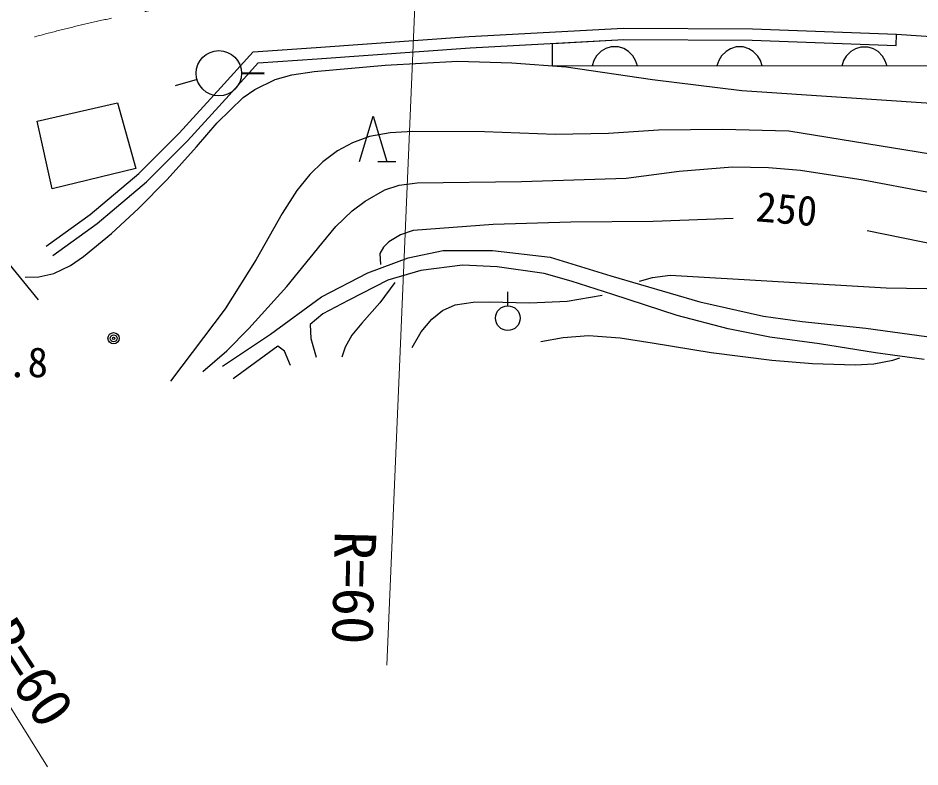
# Model space of a CAD drawing. Units: millimetres, scale not verified. Extents: x 40000 to 680000, y 20000 to 380000.
# Drawn here: x 106764 to 146547, y 269454 to 302476 of the extents above; entities that cross this region are included whole.
import ezdxf
from ezdxf.enums import TextEntityAlignment as Align

# ---------------------------------------------------------------- set-up
doc = ezdxf.new("R2010")
doc.units = ezdxf.units.MM
doc.header["$LTSCALE"] = 1000
doc.linetypes.add('CHAIN', pattern=[18.5, 12, -1.5, 3.5, -1.5])
for name, color, linetype, lineweight in [('S-BGD', 7, 'Continuous', 25), ('S-BMK', 2, 'CHAIN', 13), ('S-STR-HTXT', 7, 'Continuous', 13)]:
    doc.layers.add(name, color=color, linetype=linetype, lineweight=lineweight)
doc.styles.add('ＭＳ ゴシック', font='')
doc.styles.get('ＭＳ ゴシック').set_extended_font_data('MS Gothic')

msp = doc.modelspace()

# ---------------------------------------------------------------- linework, layer by layer
at = {"layer": 'S-BGD'}
for p, q in [((126669, 301664), (133468, 302026)), ((133468, 302026), (139156, 302000)), ((139156, 302000), (145517, 301768)), ((119920, 301174), (126669, 301664)), ((145499, 301269), (145517, 301768)), ((145517, 301768), (152281, 301277)), ((117128, 300993), (119920, 301174)), ((119956, 300675), (126700, 301166)), ((126700, 301166), (133480, 301527)), ((130332, 300373), (130333, 301359)), ((130333, 301359), (133480, 301527)), ((132926, 301209), (132686, 301129)), ((133246, 301208), (132926, 301209)), ((133486, 301128), (133246, 301208)), ((133480, 301527), (139145, 301501)), ((133480, 301527), (139145, 301501)), ((138433, 301202), (138193, 301123)), ((138753, 301202), (138433, 301202)), ((138993, 301122), (138753, 301202)), ((139145, 301501), (145499, 301269)), ((139145, 301501), (145499, 301269)), ((143940, 301196), (143700, 301116)), ((144260, 301196), (143940, 301196)), ((144499, 301115), (144260, 301196)), ((115706, 299417), (117128, 300993)), ((132286, 300810), (132166, 300610)), ((132486, 301010), (132286, 300810)), ((132686, 301129), (132486, 301010)), ((133686, 301008), (133486, 301128)), ((133886, 300808), (133686, 301008)), ((134005, 300608), (133886, 300808)), ((137793, 300804), (137673, 300604)), ((137993, 301003), (137793, 300804)), ((138193, 301123), (137993, 301003)), ((139193, 301002), (138993, 301122)), ((139392, 300802), (139193, 301002)), ((139512, 300602), (139392, 300802)), ((143299, 300797), (143179, 300598)), ((143500, 300997), (143299, 300797)), ((143700, 301116), (143500, 300997)), ((144699, 300995), (144499, 301115)), ((144899, 300795), (144699, 300995)), ((145019, 300595), (144899, 300795)), ((116077, 299083), (117363, 300508)), ((117363, 300508), (119956, 300675)), ((152358, 300347), (130332, 300373)), ((132166, 300610), (132086, 300371)), ((134085, 300368), (134005, 300608)), ((137673, 300604), (137592, 300364)), ((139592, 300362), (139512, 300602)), ((143179, 300598), (143099, 300358)), ((145098, 300356), (145019, 300595)), ((116621, 300059), (117620, 300078)), ((116621, 300030), (117621, 300019)), ((114660, 299766), (113699, 299492)), ((113871, 297402), (115706, 299417)), ((114232, 297057), (116077, 299083)), ((107606, 297926), (111155, 298742)), ((111155, 298742), (111957, 295844)), ((121829, 296148), (122429, 298145)), ((122429, 298145), (123029, 296148)), ((108275, 294939), (107606, 297926)), ((112087, 295620), (113871, 297402)), ((112425, 295252), (114232, 297057)), ((122629, 296148), (123429, 296148)), ((111957, 295844), (108275, 294939)), ((109941, 293812), (112087, 295620)), ((110249, 293418), (112425, 295252)), ((108002, 292417), (109941, 293812)), ((108294, 292012), (110249, 293418)), ((123970, 291903), (125520, 292233)), ((125520, 292233), (127697, 292233)), ((127697, 292233), (130237, 291936)), ((106358, 291640), (107645, 290057)), ((122188, 291244), (123970, 291903)), ((130237, 291936), (132909, 291112)), ((120143, 290189), (122188, 291244)), ((124527, 291343), (123075, 290914)), ((126374, 291574), (124527, 291343)), ((127891, 291508), (126374, 291574)), ((129970, 291211), (127891, 291508)), ((123075, 290914), (121327, 290024)), ((131157, 290881), (129970, 291211)), ((133005, 290288), (131157, 290881)), ((132909, 291112), (136835, 289959)), ((117900, 288541), (120143, 290189)), ((121327, 290024), (120205, 289431)), ((128367, 289788), (128367, 290399)), ((135841, 289365), (133005, 290288)), ((136835, 289959), (139639, 289332)), ((120205, 289431), (119645, 288970)), ((138085, 288772), (135841, 289365)), ((139639, 289332), (141350, 289102)), ((119645, 288970), (119678, 288343)), ((141350, 289102), (144154, 288805)), ((115789, 287124), (117900, 288541)), ((139932, 288409), (138085, 288772)), ((144154, 288805), (147255, 288376)), ((119678, 288343), (119908, 287519)), ((142109, 288113), (139932, 288409)), ((144583, 287717), (142109, 288113)), ((118226, 288014), (116247, 286564)), ((118523, 287783), (118226, 288014)), ((118787, 287157), (118523, 287783)), ((146727, 287421), (144583, 287717))]:
    msp.add_line(p, q, dxfattribs=at)
for points in [[(107075, 291046), (107677, 291071), (108347, 291218), (109071, 291569), (109648, 291955), (110884, 292969), (112073, 294081), (113340, 295353), (114633, 296802), (115554, 297855), (116700, 298974), (117205, 299329), (118108, 299765), (118843, 299976), (119831, 300121), (122959, 300398), (126157, 300570), (128552, 300496), (130946, 300321), (134744, 299760), (138688, 299282), (148149, 298655)], [(153723, 294375), (152709, 295018), (151778, 295478), (150831, 295805), (149901, 296006), (140756, 297493), (137842, 297566), (135011, 297535), (132816, 297389), (130455, 297343), (127343, 297456), (124179, 297470), (123180, 297416), (122273, 297248), (121518, 296979), (120852, 296618), (120208, 296136), (119632, 295574), (119063, 294867), (118408, 293864), (117263, 291837), (115901, 289651), (113493, 286465)], [(114911, 286893), (115971, 287808), (116947, 288790), (118624, 290645), (120169, 292532), (120783, 293288), (121503, 293978), (122069, 294408), (122941, 294905), (123573, 295106), (124365, 295211), (128969, 295264), (133590, 295418), (135927, 295720), (138272, 295916), (139872, 295886), (141271, 295764), (144039, 295344), (146852, 294809), (148982, 294312), (150981, 293733), (151906, 293358), (152706, 292930), (154294, 291969)], [(138311, 293636), (134786, 293506), (131146, 293481), (127723, 293370), (124193, 293113), (123638, 292914), (123118, 292610), (122877, 292380), (122725, 292101), (122758, 291607)], [(154492, 289662), (154008, 290300), (153566, 290716), (152881, 291139), (152204, 291420), (151161, 291705), (149782, 291959), (144213, 293091)], [(123385, 290816), (122725, 289926), (121931, 289029), (121486, 288490), (121193, 287964), (121043, 287519)], [(134172, 290881), (134751, 291043), (135523, 291134), (145058, 290585), (146857, 290549), (148555, 290416), (149931, 290163), (151277, 289804), (152213, 289446), (152913, 289063), (154987, 287322)], [(124144, 287948), (124545, 288639), (125011, 289203), (125490, 289576), (126047, 289825), (126837, 289948), (127548, 289957), (129344, 289925), (130985, 289997), (132523, 290255)], [(129818, 288212), (130804, 288396), (131931, 288485), (133328, 288371), (134733, 288153), (137337, 287724), (140013, 287389), (141807, 287240), (143688, 287190), (144506, 287222), (145344, 287394), (145652, 287487)]]:
    msp.add_lwpolyline(points, dxfattribs=at)
for centre, major_axis in [((115621, 300041), (1000, 0)), ((128367, 289244), (544, 0)), ((110981, 288354), (250, 0)), ((110981, 288354), (150, 0)), ((110981, 288354), (50, 0))]:
    msp.add_ellipse(centre, major_axis=major_axis, ratio=0.999182, dxfattribs=at)
at = {"layer": 'S-BMK'}
msp.add_ellipse((123336, 243841), major_axis=(59982, 0), ratio=0.999182, start_param=1.554809, end_param=2.118067, dxfattribs=at)
at = {"layer": 'S-STR-HTXT'}
for p, q in [((124295, 303766), (123038, 273948)), ((92124, 295021), (108062, 269454))]:
    msp.add_line(p, q, dxfattribs=at)

# ---------------------------------------------------------------- texts
at = {"layer": 'S-STR-HTXT', "style": 'ＭＳ ゴシック'}
for s, height, rotation, p in [('250', 1320, 355.204, (139240, 293124)), ('R=60', 1833, 268.599, (120188, 279884)), ('R=60', 1833, 303.121, (104622, 274910))]:
    msp.add_text(s, height=height, rotation=rotation, dxfattribs=at).set_placement(p, align=Align.BOTTOM_LEFT)
msp.add_text('245.8', height=1320, dxfattribs=at).set_placement((103592, 286245), align=Align.BOTTOM_LEFT)

doc.saveas('drawing.dxf')
